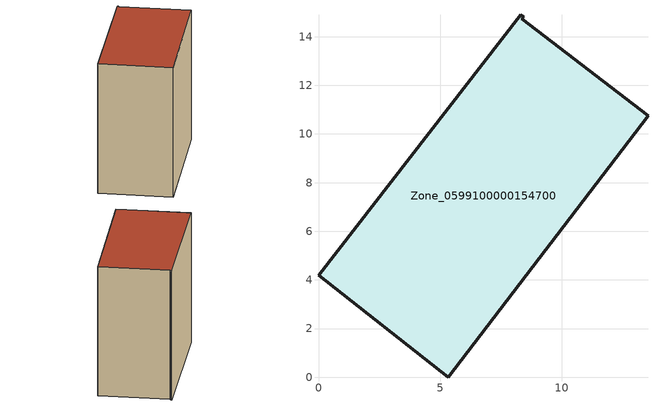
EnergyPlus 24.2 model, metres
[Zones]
Zone_0599100000154700
 floor ground (C_G): 13.54,10.74 5.33,0 0,4.19 8.32,14.9 8.43,14.82 8.36,14.73 z0
 wall outside (C_F): 0,4.19 5.33,0 13.54,10.74 8.36,14.73 8.43,14.82 8.32,14.9 0,4.19 z0:12.47
 roof outside (C_R): 5.33,0 13.54,10.74 8.36,14.73 8.43,14.82 8.32,14.9 0,4.19 z12.47
[BUILDING]
Pand.0599100000154700: North Axis=0; Terrain=City; Loads Convergence Tolerance Value=0.04; Temperature Convergence Tolerance Value=0.4; Solar Distribution=FullExterior; Maximum Number of Warmup Days=25; Minimum Number of Warmup Days=1
[Site:Location]
Rotterdam.The.Hague.AP_ZH_NLD Design_Conditions: Latitude=51.96; Longitude=4.45; Time Zone=1; Elevation=-4.5
[SITE:GROUNDTEMPERATURE:BUILDINGSURFACE]
18, 18, 18, 18, 18, 18, 18, 18, 18, 18, 18, 18
[MATERIAL] Thermal Absorptance=0.9; Solar Absorptance=0.7; Visible Absorptance=0.7
Name | Roughness | Thickness | Conductivity | Density | Specific Heat
G.TI.1946 | MediumSmooth | 0.15 | 1 | 540 | 1210
F.TI.1946 | Rough | 0.3 | 0.857143 | 1920 | 840
R.TI.1946 | MediumRough | 0.2 | 0.1 | 1500 | 1000
[CONSTRUCTION]
C_G: G.TI.1946
C_F: F.TI.1946
C_R: R.TI.1946
[ZONE]
Zone_0599100000154700: Type=1; Multiplier=1; Ceiling Height=Autocalculate; Volume=Autocalculate; Floor Area=autocalculate; Part of Total Floor Area=Yes
[ZONEINFILTRATION:DESIGNFLOWRATE]
Infil_Zone_0599100000154700: Zone or ZoneList or Space or SpaceList=Zone_0599100000154700; Schedule=AlwaysOn; Design Flow Rate Calculation Method=Flow/Area; Flow Rate per Floor Area=0.003; Constant Term Coefficient=1; Temperature Term Coefficient=0; Velocity Term Coefficient=0; Velocity Squared Term Coefficient=0
[HVACTEMPLATE:ZONE:IDEALLOADSAIRSYSTEM]
Zone_0599100000154700: Maximum Heating Supply Air Temperature=50; Minimum Cooling Supply Air Temperature=13; Maximum Heating Supply Air Humidity Ratio=0.0156; Minimum Cooling Supply Air Humidity Ratio=0.0077; Heating Limit=NoLimit; Cooling Limit=NoLimit; Dehumidification Control Type=ConstantSensibleHeatRatio; Cooling Sensible Heat Ratio=0.7; Dehumidification Setpoint=60; Humidification Control Type=None; Humidification Setpoint=30; Outdoor Air Method=None; Outdoor Air Flow Rate per Person=0.00944; Outdoor Air Flow Rate per Zone Floor Area=0; Outdoor Air Flow Rate per Zone=0; Demand Controlled Ventilation Type=None; Outdoor Air Economizer Type=NoEconomizer; Heat Recovery Type=None; Sensible Heat Recovery Effectiveness=0.7; Latent Heat Recovery Effectiveness=0.65
[ZONECONTROL:THERMOSTAT]
ThermostatControl_Zone_0599100000154700: Zone or ZoneList=Zone_0599100000154700; Control Type Schedule=DualSetpointControlType; Control 1=Thermostat_Zone_0599100000154700; Temperature Difference Between Cutout And Setpoint=0
[THERMOSTATSETPOINT:DUALSETPOINT]
Thermostat_Zone_0599100000154700: Heating Setpoint Temperature Schedule=HeatingSetpoint_Zone_0599100000154700; Cooling Setpoint Temperature Schedule=CoolingSetpoint_Zone_0599100000154700
[SCHEDULE:COMPACT]
HeatingSetpoint_Zone_0599100000154700: Through: 12/31, For: AllDays, Until: 24:00, 21
CoolingSetpoint_Zone_0599100000154700: Through: 12/31, For: AllDays, Until: 24:00, 24
DualSetpointControlType: Through: 12/31, For: AllDays, Until: 24:00, 4
AlwaysOn: Through: 12/31, For: AllDays, Until: 24:00, 1
